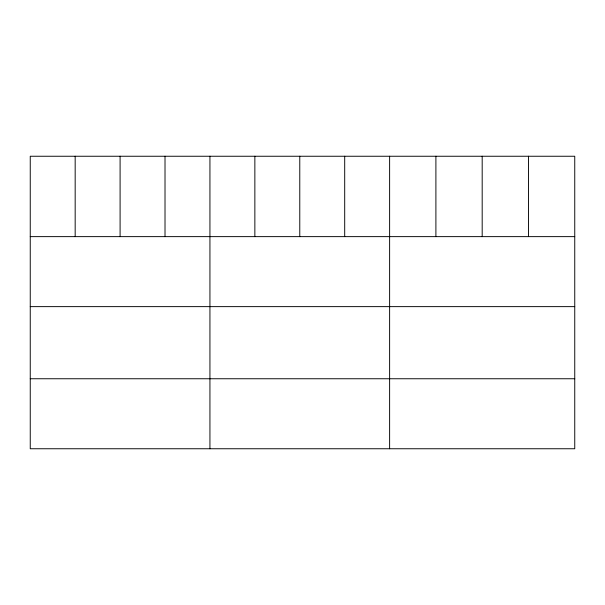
<?xml version="1.0" encoding="UTF-8"?>
<svg xmlns="http://www.w3.org/2000/svg" width="605" height="605" viewBox="0 0 605 605"><rect width="100%" height="100%" fill="white"/><g stroke="black" fill="none" stroke-linecap="round" stroke-linejoin="round"><path stroke-width="0.91" d="M574.75 236.631L574.75 448.751L30.25 448.751L30.25 156.249L574.75 156.249L574.75 236.631L30.25 236.631M30.25 306.629L574.75 306.629M30.25 378.753L574.75 378.753M528.467 156.249L528.467 236.631M482.185 156.249L482.185 236.631M435.902 156.249L435.902 236.631M389.62 156.249L389.62 448.751M344.699 156.249L344.699 236.631M299.777 156.249L299.777 236.631M254.856 156.249L254.856 236.631M209.935 156.249L209.935 448.751M165.014 156.249L165.014 236.631M120.093 156.249L120.093 236.631M75.171 156.249L75.171 236.631"/></g></svg>
